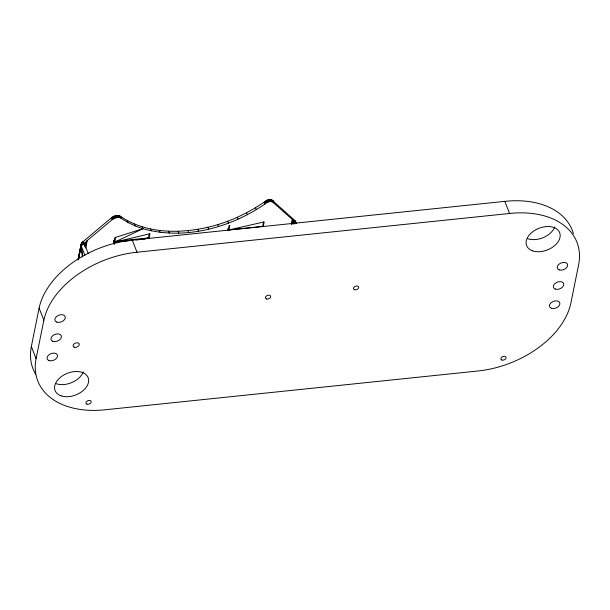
<?xml version="1.0" encoding="UTF-8"?>
<svg xmlns="http://www.w3.org/2000/svg" width="610" height="610" viewBox="0 0 610 610"><rect width="100%" height="100%" fill="white"/><g stroke="black" fill="none" stroke-linecap="round" stroke-linejoin="round"><path stroke-width="0.91" d="M78.194 259.242L81.145 244.358L82.419 242.178L111.409 217.785C113.887 215.696 117.875 214.537 120.742 216.497C146.064 233.699 178.989 233.836 207.865 227.278C229.246 222.368 249.276 212.623 267.134 200.133C270.009 198.791 274.081 199.897 274.386 203.526L292.67 219.783L295.194 223.252M114.535 244.076L115.572 237.374L142.9 228.727C184.464 240.363 229.863 228.018 264.801 204.137C267.012 201.597 272.365 200.057 274.386 203.526M113.78 242.208L113.849 240.31L114.688 241.4L116.342 241.285L148.436 237.885L149.32 233.866L149.969 233.798L149.038 238.396M228.026 230.267L228.094 228.384L228.841 230.29L229.795 225.494L229.146 225.563L228.216 230.153M114.512 244.061L114.596 242.178L113.849 240.31M148.344 238.67L147.849 237.42M82.35 244.465L82.899 241.659L82.152 245.357M78.72 258.045L80.177 250.664M80.535 248.819L81.633 243.276L85.049 243.466L87.23 240.554L112.164 219.707L114.932 218.044L118.096 217.412L120.002 217.656L127.955 222.467L135.107 225.913L142.9 228.727L142.145 226.806M81.26 246.432L81.992 242.719L81.244 246.44M35.807 374.494A85.004 55.655 -21.4 0 1 31.346 346.549L39.109 308.126A85.004 55.655 -21.4 0 1 132.278 240.126L504.821 201.361A85.004 55.655 -21.4 0 1 573.4 233.729M504.821 201.361L509.571 213.469A85.004 55.655 -21.4 0 1 578.654 264.587L570.891 303.017A85.004 55.655 -21.4 0 1 477.721 371.017L105.179 409.775A85.004 55.655 -21.4 0 1 36.089 358.657L43.859 320.235L39.109 308.126M78.08 259.791L81.237 244.099L84.958 243.725L82.419 242.178L81.862 244.945L82.419 242.178L85.156 243.199L84.599 245.96L85.156 243.199M78.164 259.585L81.344 243.832L84.958 243.725L84.584 245.586M78.255 260.005L81.633 243.276L84.958 243.725L84.927 245.029L88.343 253.76M84.881 245.418L85.446 242.643M85.049 245.807L85.804 242.086M85.11 247.081L86.231 241.545M85.4 247.515L86.712 241.026M85.72 248.011L87.23 240.554M113.62 243.878L114.916 237.442L115.572 237.374M263.268 226.508L264.199 221.91L228.918 229.901L262.658 226.394L263.55 221.979M291.344 224.068L292.281 219.417M291.733 224.404L292.67 219.783M292.312 223.916L293.067 220.187M292.899 223.412L293.463 220.629M293.28 223.87L293.845 221.094M293.829 223.435L294.203 221.567L295.095 220.904L296.59 223.245M294.371 222.353L294.744 220.484L294.028 219.73L273.631 201.605M294.523 222.032L294.15 223.893L294.523 222.032L295.431 221.323L294.371 221.804L293.989 223.664M294.721 222.757L294.744 220.484M78.263 259.616L81.031 245.289M294.371 221.804L295.095 220.904M133.148 240.271L114.596 242.178L142.9 228.727M114.596 242.178L149.32 233.866M43.859 320.235A85.004 55.655 -21.4 0 1 137.029 252.227L509.571 213.469M135.931 239.989L139.644 239.608M141.497 239.417L145.21 239.036M81.145 244.358L84.851 244.221L81.237 244.099M273.333 201.033L274.081 202.955M272.883 200.545L273.638 202.467M272.296 200.141L273.051 202.062M271.595 199.851L272.35 201.773M270.794 199.668L271.549 201.59M269.925 199.607L270.68 201.529M269.002 199.668L269.757 201.59M268.065 199.844L268.819 201.765M267.134 200.133L267.889 202.055M266.242 200.53L266.997 202.451M265.411 201.018L266.166 202.939M264.679 201.59L265.426 203.511M264.046 202.215L264.801 204.137M255.575 207.758L256.33 209.68M246.631 212.806L247.385 214.735M237.305 217.328L238.06 219.249M227.675 221.262L228.43 223.184M217.831 224.594L218.586 226.516M207.865 227.278L208.62 229.2M197.869 229.291L198.624 231.213M187.926 230.626L188.681 232.547M178.128 231.259L178.882 233.18M168.566 231.19L169.321 233.112M159.324 230.42L160.079 232.341M150.495 228.956L151.25 230.877M134.36 223.992L135.107 225.913M127.2 220.546L127.955 222.467M132.278 240.126L137.029 252.227M120.742 216.497L121.497 218.418M120.063 216.054L120.818 217.976M119.255 215.734L120.002 217.656M118.332 215.551L119.087 217.473M117.341 215.49L118.096 217.412M116.296 215.574L117.044 217.495M115.229 215.787L115.984 217.709M114.177 216.123L114.932 218.044M113.17 216.581L113.925 218.502M112.24 217.145L112.995 219.066M111.409 217.785L112.164 219.707M82.373 256.863L81.115 245.662L84.912 255.354M31.346 346.549L36.089 358.657M81.115 245.662L82.708 256.901M83.273 371.871A17.751 11.62 -21.4 0 1 56.234 383.705M554.803 226.882A17.751 11.62 -21.4 0 1 527.772 238.716M60.985 395.806A17.751 11.62 -21.4 0 0 88.481 382.363A17.751 11.62 -21.4 0 0 65.354 374.182A17.751 11.62 -21.4 0 0 60.985 395.806M266.41 298.938A2.73 1.784 -21.4 0 0 270.642 296.872A2.73 1.784 -21.4 0 0 267.081 295.614A2.73 1.784 -21.4 0 0 266.41 298.938M86.94 404.133A2.73 1.784 -21.4 0 0 91.172 402.066A2.73 1.784 -21.4 0 0 87.611 400.808A2.73 1.784 -21.4 0 0 86.94 404.133M501.862 360.022A2.73 1.784 -21.4 0 0 506.087 357.956A2.73 1.784 -21.4 0 0 502.533 356.697A2.73 1.784 -21.4 0 0 501.862 360.022M354.425 289.712A2.73 1.784 -21.4 0 0 358.657 287.638A2.73 1.784 -21.4 0 0 355.104 286.38A2.73 1.784 -21.4 0 0 354.425 289.712M74.245 347.204A3.225 2.112 -21.4 0 0 79.239 344.764A3.225 2.112 -21.4 0 0 75.038 343.277A3.225 2.112 -21.4 0 0 74.245 347.204M49.036 360.571A5.459 3.576 -21.4 0 0 57.5 356.431A5.459 3.576 -21.4 0 0 50.386 353.914A5.459 3.576 -21.4 0 0 49.036 360.571M52.925 341.356A5.459 3.576 -21.4 0 0 61.389 337.216A5.459 3.576 -21.4 0 0 54.267 334.699A5.459 3.576 -21.4 0 0 52.925 341.356M56.806 322.141A5.459 3.576 -21.4 0 0 65.27 318.001A5.459 3.576 -21.4 0 0 58.156 315.484A5.459 3.576 -21.4 0 0 56.806 322.141M551.402 308.302A5.459 3.576 -21.4 0 0 559.858 304.161A5.459 3.576 -21.4 0 0 552.744 301.645A5.459 3.576 -21.4 0 0 551.402 308.302M555.283 289.087A5.459 3.576 -21.4 0 0 563.747 284.946A5.459 3.576 -21.4 0 0 556.625 282.43A5.459 3.576 -21.4 0 0 555.283 289.087M559.164 269.872A5.459 3.576 -21.4 0 0 567.628 265.739A5.459 3.576 -21.4 0 0 560.514 263.215A5.459 3.576 -21.4 0 0 559.164 269.872M532.515 250.824A17.751 11.62 -21.4 0 0 560.01 237.374A17.751 11.62 -21.4 0 0 536.884 229.192A17.751 11.62 -21.4 0 0 532.515 250.824"/></g></svg>
